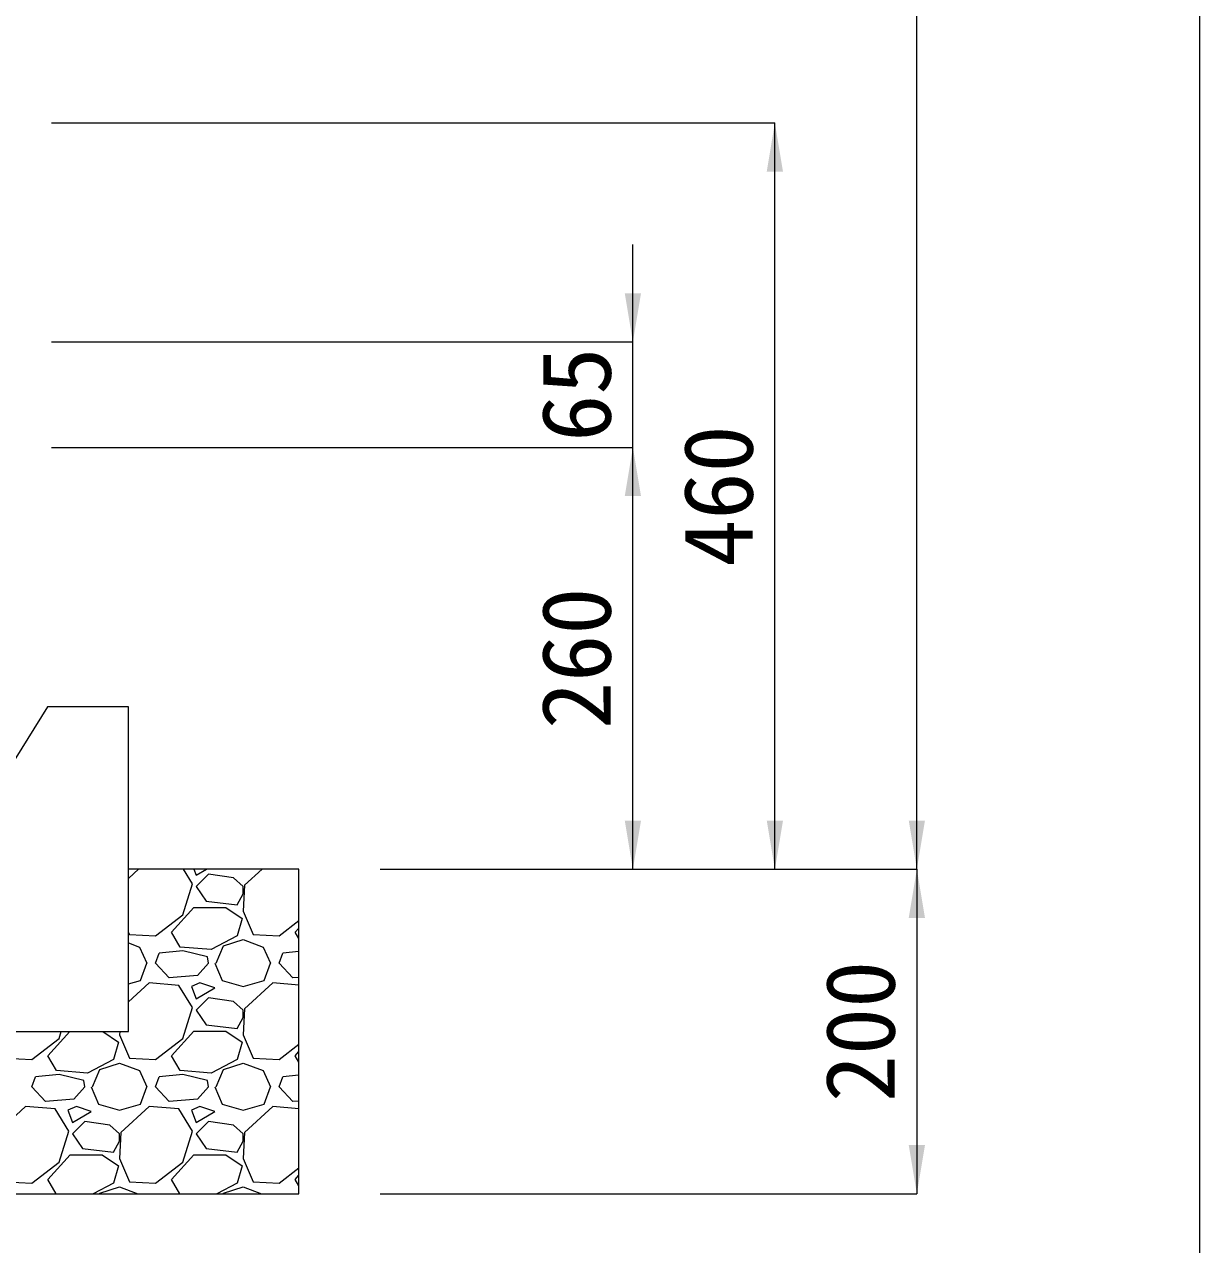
# Model space of a CAD drawing. Units: millimetres at full size, sheet at 1:20. Extents: x 201886 to 211886, y 860265 to 873235.
# Drawn here: x 209162 to 209886, y 868512 to 869265 of the extents above; entities that cross this region are included whole.
import ezdxf
from ezdxf.enums import TextEntityAlignment as Align

# ---------------------------------------------------------------- set-up
doc = ezdxf.new("R2010")
doc.units = ezdxf.units.MM
doc.header["$LTSCALE"] = 20
for name, color, linetype, lineweight in [('0_2', 7, 'Continuous', 20), ('ハッチング', 7, 'Continuous', 5), ('図枠', 5, 'Continuous', 13), ('基礎ブロック', 2, 'Continuous', 20), ('寸法線', 7, 'Continuous', 13)]:
    doc.layers.add(name, color=color, linetype=linetype, lineweight=lineweight)
doc.styles.add('ＭＳ ゴシック', font='')
doc.styles.get('ＭＳ ゴシック').set_extended_font_data('MS Gothic')

# ---------------------------------------------------------------- blocks, each defined once
blk = doc.blocks.new('filled_arrow')
at = {"color": 0, "linetype": 'Continuous', "lineweight": -2}
blk.add_solid([(7.5, 1.25), (0, 0), (7.5, -1.25)], dxfattribs=at)

msp = doc.modelspace()

# ---------------------------------------------------------------- linework, layer by layer
at = {"layer": '0_2', "lineweight": 13}
msp.add_line((209331.32, 868743.85), (209226.32, 868743.85), dxfattribs=at)
at = {"layer": '0_2'}
for p, q in [((209331.32, 868543.85), (209331.32, 868743.85)), ((208396.32, 868543.85), (209331.32, 868543.85))]:
    msp.add_line(p, q, dxfattribs=at)
at = {"layer": 'ハッチング'}
for p, q in [((209232.36, 868743.85), (209226.44, 868738.44)), ((209265.77, 868734.77), (209260.22, 868743.85)), ((209266.56, 868743.85), (209268.06, 868740.1)), ((209268.06, 868740.1), (209274.3, 868743.85)), ((209275.68, 868740.86), (209268.06, 868733.24)), ((209290.92, 868738.58), (209275.68, 868740.86)), ((209297.01, 868733.24), (209290.92, 868738.58)), ((209308.56, 868743.85), (209297.78, 868734)), ((209259.68, 868715.72), (209265.77, 868734.77)), ((209268.06, 868733.24), (209274.15, 868724.1)), ((209297.78, 868734), (209297.01, 868718)), ((209297.01, 868728.67), (209297.01, 868733.24)), ((209274.15, 868724.1), (209293.2, 868721.81)), ((209293.2, 868721.81), (209297.01, 868728.67)), ((209242.91, 868702.76), (209259.68, 868715.72)), ((209252.82, 868705.05), (209266.53, 868720.29)), ((209266.53, 868720.29), (209286.35, 868720.29)), ((209286.35, 868720.29), (209296.25, 868713.43)), ((209297.01, 868718), (209303.11, 868703.52)), ((209296.25, 868713.43), (209293.2, 868702.76)), ((209319.11, 868702.76), (209331.32, 868712.2)), ((209329.02, 868705.05), (209331.32, 868707.61)), ((209226.35, 868704.85), (209226.91, 868703.52)), ((209226.91, 868703.52), (209242.91, 868702.76)), ((209258.15, 868695.9), (209252.82, 868705.05)), ((209293.2, 868702.76), (209277.2, 868694.38)), ((209284.82, 868696.67), (209297.01, 868700.48)), ((209297.01, 868700.48), (209309.21, 868695.9)), ((209303.11, 868703.52), (209319.11, 868702.76)), ((209331.32, 868701.09), (209329.02, 868705.05)), ((209226.34, 868698.41), (209233.01, 868695.9)), ((209233.01, 868695.9), (209237.58, 868686)), ((209259.68, 868693.62), (209245.2, 868692.09)), ((209277.2, 868694.38), (209258.15, 868695.9)), ((209274.92, 868689.81), (209259.68, 868693.62)), ((209280.25, 868686), (209284.82, 868696.67)), ((209309.21, 868695.9), (209313.78, 868686)), ((209331.32, 868693.14), (209321.4, 868692.09)), ((209233.77, 868675.33), (209237.58, 868686)), ((209242.91, 868686), (209245.2, 868692.09)), ((209251.29, 868676.85), (209242.91, 868686)), ((209275.68, 868686), (209268.82, 868678.38)), ((209275.68, 868686), (209274.92, 868689.81)), ((209279.49, 868686), (209284.06, 868675.33)), ((209309.97, 868675.33), (209313.78, 868686)), ((209319.11, 868686), (209321.4, 868692.09)), ((209327.49, 868676.85), (209319.11, 868686)), ((209268.82, 868678.38), (209251.29, 868676.85)), ((209239.1, 868673.81), (209226.25, 868662.07)), ((209226.27, 868673.13), (209233.77, 868675.33)), ((209257.39, 868672.28), (209239.1, 868673.81)), ((209265.77, 868658.57), (209257.39, 868672.28)), ((209270.34, 868673.81), (209265.01, 868671.52)), ((209265.01, 868671.52), (209268.06, 868663.9)), ((209268.06, 868663.9), (209279.49, 868670.76)), ((209279.49, 868670.76), (209270.34, 868673.81)), ((209284.06, 868675.33), (209297.01, 868671.52)), ((209297.01, 868671.52), (209309.97, 868675.33)), ((209315.3, 868673.81), (209297.78, 868657.8)), ((209331.32, 868672.47), (209315.3, 868673.81)), ((209331.32, 868677.19), (209327.49, 868676.85)), ((209275.68, 868664.66), (209268.06, 868657.04)), ((209290.92, 868662.38), (209275.68, 868664.66)), ((209297.01, 868657.04), (209290.92, 868662.38)), ((209259.68, 868639.52), (209265.77, 868658.57)), ((209268.06, 868657.04), (209274.15, 868647.9)), ((209297.78, 868657.8), (209297.01, 868641.8)), ((209297.01, 868652.47), (209297.01, 868657.04)), ((209274.15, 868647.9), (209293.2, 868645.61)), ((209293.2, 868645.61), (209297.01, 868652.47)), ((209176.62, 868628.85), (209190.12, 868643.85)), ((209183.48, 868639.52), (209184.86, 868643.85)), ((209210.5, 868643.85), (209220.05, 868637.23)), ((209220.91, 868643.85), (209220.81, 868641.8)), ((209220.81, 868641.8), (209226.91, 868627.32)), ((209252.82, 868628.85), (209266.53, 868644.09)), ((209266.53, 868644.09), (209286.35, 868644.09)), ((209286.35, 868644.09), (209296.25, 868637.23)), ((209297.01, 868641.8), (209303.11, 868627.32)), ((209166.71, 868626.56), (209183.48, 868639.52)), ((209220.05, 868637.23), (209217, 868626.56)), ((209242.91, 868626.56), (209259.68, 868639.52)), ((209296.25, 868637.23), (209293.2, 868626.56)), ((209319.11, 868626.56), (209331.32, 868636)), ((209150.71, 868627.32), (209166.71, 868626.56)), ((209181.95, 868619.7), (209176.62, 868628.85)), ((209217, 868626.56), (209201, 868618.18)), ((209226.91, 868627.32), (209242.91, 868626.56)), ((209258.15, 868619.7), (209252.82, 868628.85)), ((209293.2, 868626.56), (209277.2, 868618.18)), ((209303.11, 868627.32), (209319.11, 868626.56)), ((209329.02, 868628.85), (209331.32, 868631.41)), ((209331.32, 868624.89), (209329.02, 868628.85)), ((209183.48, 868617.42), (209169, 868615.89)), ((209201, 868618.18), (209181.95, 868619.7)), ((209198.72, 868613.61), (209183.48, 868617.42)), ((209204.05, 868609.8), (209208.62, 868620.47)), ((209208.62, 868620.47), (209220.81, 868624.28)), ((209220.81, 868624.28), (209233.01, 868619.7)), ((209233.01, 868619.7), (209237.58, 868609.8)), ((209259.68, 868617.42), (209245.2, 868615.89)), ((209277.2, 868618.18), (209258.15, 868619.7)), ((209274.92, 868613.61), (209259.68, 868617.42)), ((209280.25, 868609.8), (209284.82, 868620.47)), ((209284.82, 868620.47), (209297.01, 868624.28)), ((209297.01, 868624.28), (209309.21, 868619.7)), ((209309.21, 868619.7), (209313.78, 868609.8)), ((209166.71, 868609.8), (209169, 868615.89)), ((209175.09, 868600.65), (209166.71, 868609.8)), ((209199.48, 868609.8), (209192.62, 868602.18)), ((209199.48, 868609.8), (209198.72, 868613.61)), ((209203.29, 868609.8), (209207.86, 868599.13)), ((209233.77, 868599.13), (209237.58, 868609.8)), ((209242.91, 868609.8), (209245.2, 868615.89)), ((209251.29, 868600.65), (209242.91, 868609.8)), ((209275.68, 868609.8), (209268.82, 868602.18)), ((209275.68, 868609.8), (209274.92, 868613.61)), ((209279.49, 868609.8), (209284.06, 868599.13)), ((209309.97, 868599.13), (209313.78, 868609.8)), ((209319.11, 868609.8), (209321.4, 868615.89)), ((209327.49, 868600.65), (209319.11, 868609.8)), ((209331.32, 868616.94), (209321.4, 868615.89)), ((209192.62, 868602.18), (209175.09, 868600.65)), ((209268.82, 868602.18), (209251.29, 868600.65)), ((209162.9, 868597.61), (209145.38, 868581.6)), ((209181.19, 868596.08), (209162.9, 868597.61)), ((209189.57, 868582.37), (209181.19, 868596.08)), ((209194.14, 868597.61), (209188.81, 868595.32)), ((209188.81, 868595.32), (209191.86, 868587.7)), ((209191.86, 868587.7), (209203.29, 868594.56)), ((209203.29, 868594.56), (209194.14, 868597.61)), ((209207.86, 868599.13), (209220.81, 868595.32)), ((209220.81, 868595.32), (209233.77, 868599.13)), ((209239.1, 868597.61), (209221.58, 868581.6)), ((209257.39, 868596.08), (209239.1, 868597.61)), ((209265.77, 868582.37), (209257.39, 868596.08)), ((209270.34, 868597.61), (209265.01, 868595.32)), ((209265.01, 868595.32), (209268.06, 868587.7)), ((209268.06, 868587.7), (209279.49, 868594.56)), ((209279.49, 868594.56), (209270.34, 868597.61)), ((209284.06, 868599.13), (209297.01, 868595.32)), ((209297.01, 868595.32), (209309.97, 868599.13)), ((209315.3, 868597.61), (209297.78, 868581.6)), ((209331.32, 868596.27), (209315.3, 868597.61)), ((209331.32, 868600.99), (209327.49, 868600.65)), ((209199.48, 868588.46), (209191.86, 868580.84)), ((209214.72, 868586.18), (209199.48, 868588.46)), ((209275.68, 868588.46), (209268.06, 868580.84)), ((209290.92, 868586.18), (209275.68, 868588.46)), ((209183.48, 868563.32), (209189.57, 868582.37)), ((209191.86, 868580.84), (209197.95, 868571.7)), ((209220.81, 868580.84), (209214.72, 868586.18)), ((209221.58, 868581.6), (209220.81, 868565.6)), ((209220.81, 868576.27), (209220.81, 868580.84)), ((209259.68, 868563.32), (209265.77, 868582.37)), ((209268.06, 868580.84), (209274.15, 868571.7)), ((209297.01, 868580.84), (209290.92, 868586.18)), ((209297.78, 868581.6), (209297.01, 868565.6)), ((209297.01, 868576.27), (209297.01, 868580.84)), ((209217, 868569.41), (209220.81, 868576.27)), ((209293.2, 868569.41), (209297.01, 868576.27)), ((209176.62, 868552.65), (209190.33, 868567.89)), ((209190.33, 868567.89), (209210.15, 868567.89)), ((209197.95, 868571.7), (209217, 868569.41)), ((209210.15, 868567.89), (209220.05, 868561.03)), ((209220.81, 868565.6), (209226.91, 868551.12)), ((209252.82, 868552.65), (209266.53, 868567.89)), ((209266.53, 868567.89), (209286.35, 868567.89)), ((209274.15, 868571.7), (209293.2, 868569.41)), ((209286.35, 868567.89), (209296.25, 868561.03)), ((209297.01, 868565.6), (209303.11, 868551.12)), ((209166.71, 868550.36), (209183.48, 868563.32)), ((209220.05, 868561.03), (209217, 868550.36)), ((209242.91, 868550.36), (209259.68, 868563.32)), ((209296.25, 868561.03), (209293.2, 868550.36)), ((209319.11, 868550.36), (209331.32, 868559.8)), ((209150.71, 868551.12), (209166.71, 868550.36)), ((209181.75, 868543.85), (209176.62, 868552.65)), ((209217, 868550.36), (209204.57, 868543.85)), ((209226.91, 868551.12), (209242.91, 868550.36)), ((209257.95, 868543.85), (209252.82, 868552.65)), ((209293.2, 868550.36), (209280.77, 868543.85)), ((209303.11, 868551.12), (209319.11, 868550.36)), ((209329.02, 868552.65), (209331.32, 868555.21)), ((209331.32, 868548.69), (209329.02, 868552.65)), ((209208.44, 868543.85), (209208.62, 868544.27)), ((209208.62, 868544.27), (209220.81, 868548.08)), ((209220.81, 868548.08), (209232.09, 868543.85)), ((209284.64, 868543.85), (209284.82, 868544.27)), ((209284.82, 868544.27), (209297.01, 868548.08)), ((209297.01, 868548.08), (209308.29, 868543.85))]:
    msp.add_line(p, q, dxfattribs=at)
at = {"layer": '図枠'}
msp.add_line((209886.35, 870577.81), (209886.35, 867477.81), dxfattribs=at)
at = {"layer": '基礎ブロック'}
msp.add_lwpolyline([(208596.32, 868743.85), (208591.32, 868843.85), (208496.32, 868843.85), (208496.32, 868743.85), (208496.32, 868643.85), (209226.32, 868643.85), (209226.32, 868743.85), (209226.32, 868843.85), (209176.32, 868843.85), (209131.32, 868771.85), (209131.32, 868743.85)], close=True, dxfattribs=at)
at = {"layer": '寸法線'}
for p, q in [((209712.12, 868743.85), (209712.12, 870103.85)), ((209178.85, 869203.85), (209624.62, 869203.85)), ((209624.62, 868743.85), (209624.62, 869203.85)), ((209537.12, 868943.85), (209537.12, 869128.85)), ((209178.85, 869068.85), (209537.12, 869068.85)), ((209178.85, 869003.85), (209537.12, 869003.85)), ((209178.85, 869003.85), (209537.12, 869003.85)), ((209537.12, 868743.85), (209537.12, 869003.85)), ((209381.32, 868743.85), (209624.62, 868743.85)), ((209381.32, 868743.85), (209712.12, 868743.85)), ((209381.32, 868743.85), (209537.12, 868743.85)), ((209381.32, 868743.85), (209712.12, 868743.85)), ((209712.12, 868743.85), (209712.12, 868543.85)), ((209381.32, 868543.85), (209712.12, 868543.85))]:
    msp.add_line(p, q, dxfattribs=at)

# ---------------------------------------------------------------- block references
at = {"layer": '寸法線', "xscale": 4, "yscale": 4}
for p, rotation in [((209624.62, 869203.85), 270), ((209537.12, 869068.85), 90), ((209537.12, 869003.85), 270), ((209537.12, 869003.85), 270), ((209537.12, 868743.85), 90), ((209624.62, 868743.85), 90), ((209712.12, 868743.85), 90), ((209712.12, 868743.85), 270), ((209712.12, 868543.85), 90)]:
    msp.add_blockref('filled_arrow', p, dxfattribs=dict(at, rotation=rotation))

# ---------------------------------------------------------------- texts
at = {"layer": '寸法線', "style": 'ＭＳ ゴシック'}
for s, p in [('65', (209502.12, 869036.35)), ('460', (209589.62, 868973.85)), ('260', (209502.12, 868873.85)), ('200', (209677.12, 868643.85))]:
    msp.add_text(s, height=42.72, rotation=90, dxfattribs=at).set_placement(p, align=Align.MIDDLE_CENTER)

doc.saveas('drawing.dxf')
